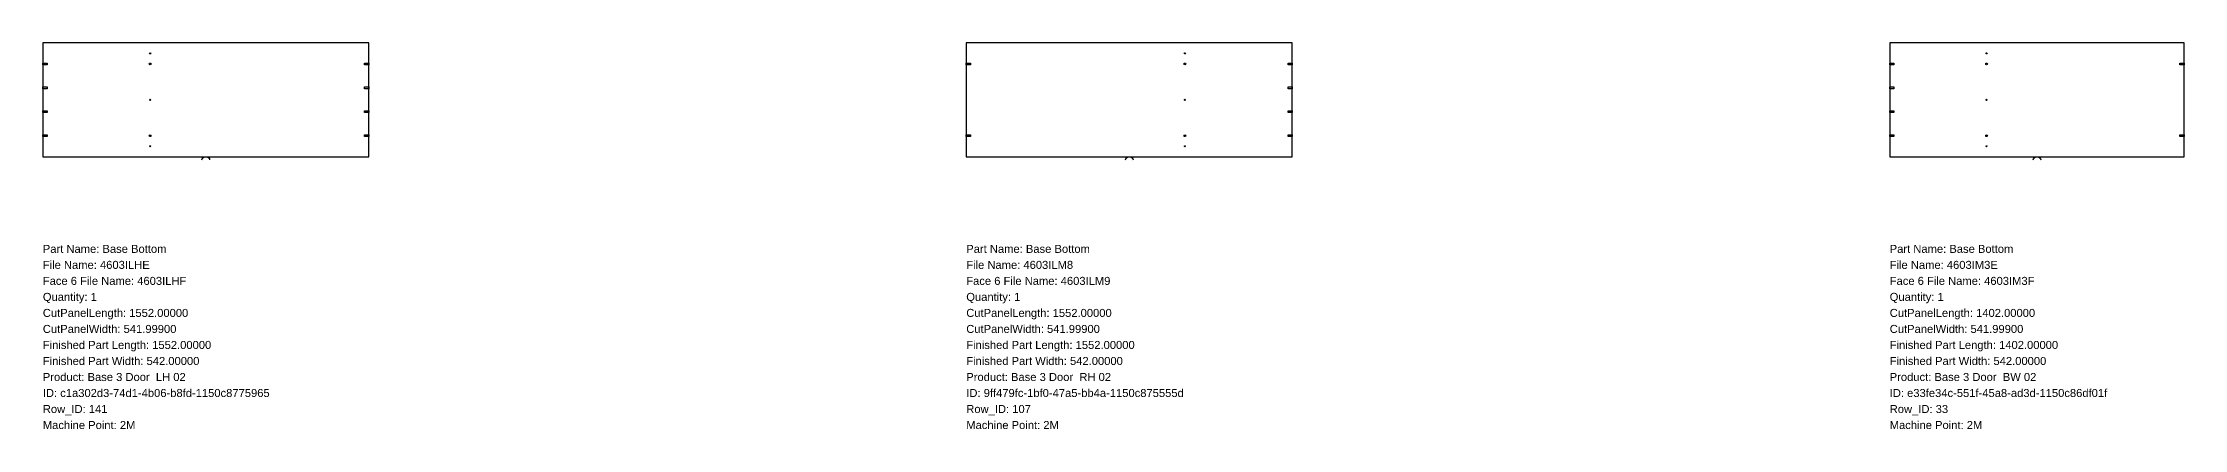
# Model space of a CAD drawing. Header units: inches. Extents: x 0 to 88487, y -1296 to 663.
# Drawn here: x 0 to 10196, y -1296 to 542 of the extents above; entities that cross this region are included whole.
import ezdxf

# ---------------------------------------------------------------- set-up
doc = ezdxf.new("R2010")
doc.units = ezdxf.units.IN
doc.header["$MEASUREMENT"] = 0
for name, color, linetype in [('BORDER_Z19P0RT1001', 7, 'Continuous'), ('HBORE_Z9P5', 4, 'Continuous'), ('NESTTEXT', 1, 'Continuous'), ('VBORE_Z12P0', 3, 'Continuous'), ('VBORE_Z19P0', 1, 'Continuous')]:
    doc.layers.add(name, color=color, linetype=linetype)
doc.styles.get("Standard").update_dxf_attribs({"font": 'arial.ttf'})

msp = doc.modelspace()

# ---------------------------------------------------------------- linework, layer by layer
at = {"layer": 'BORDER_Z19P0RT1001', "color": 2}
for points in [[(757.825, -15, -0.414213562), (772.825, 0), (1552, 0), (1552, 541.999), (0, 541.999), (0, 0), (779.175, 0, -0.414213562), (794.175, -15)], [(5154.625, -15, -0.414213562), (5169.625, 0), (5948.8, 0), (5948.8, 541.999), (4396.8, 541.999), (4396.8, 0), (5175.975, 0, -0.414213562), (5190.975, -15)], [(9476.425, -15, -0.414213562), (9491.425, 0), (10195.6, 0), (10195.6, 541.999), (8793.6, 541.999), (8793.6, 0), (9497.775, 0, -0.414213562), (9512.775, -15)]]:
    msp.add_lwpolyline(points, format="xyb", dxfattribs=at)
at = {"layer": 'HBORE_Z9P5', "color": 4}
for points in [[(0, 445.999), (20, 445.999), (20, 437.999), (0, 437.999), (0, 445.999)], [(1552, 437.999), (1532, 437.999), (1532, 445.999), (1552, 445.999), (1552, 437.999)], [(4396.8, 445.999), (4416.8, 445.999), (4416.8, 437.999), (4396.8, 437.999), (4396.8, 445.999)], [(5948.8, 437.999), (5928.8, 437.999), (5928.8, 445.999), (5948.8, 445.999), (5948.8, 437.999)], [(8793.6, 445.999), (8813.6, 445.999), (8813.6, 437.999), (8793.6, 437.999), (8793.6, 445.999)], [(10195.6, 437.999), (10175.6, 437.999), (10175.6, 445.999), (10195.6, 445.999), (10195.6, 437.999)], [(0, 331.999), (20, 331.999), (20, 323.999), (0, 323.999), (0, 331.999)], [(1552, 323.999), (1532, 323.999), (1532, 331.999), (1552, 331.999), (1552, 323.999)], [(5948.8, 323.999), (5928.8, 323.999), (5928.8, 331.999), (5948.8, 331.999), (5948.8, 323.999)], [(8793.6, 331.999), (8813.6, 331.999), (8813.6, 323.999), (8793.6, 323.999), (8793.6, 331.999)], [(0, 217.999), (20, 217.999), (20, 209.999), (0, 209.999), (0, 217.999)], [(1552, 209.999), (1532, 209.999), (1532, 217.999), (1552, 217.999), (1552, 209.999)], [(5948.8, 209.999), (5928.8, 209.999), (5928.8, 217.999), (5948.8, 217.999), (5948.8, 209.999)], [(8793.6, 217.999), (8813.6, 217.999), (8813.6, 209.999), (8793.6, 209.999), (8793.6, 217.999)], [(0, 103.999), (20, 103.999), (20, 95.999), (0, 95.999), (0, 103.999)], [(1552, 95.999), (1532, 95.999), (1532, 103.999), (1552, 103.999), (1552, 95.999)], [(4396.8, 103.999), (4416.8, 103.999), (4416.8, 95.999), (4396.8, 95.999), (4396.8, 103.999)], [(5948.8, 95.999), (5928.8, 95.999), (5928.8, 103.999), (5948.8, 103.999), (5948.8, 95.999)], [(8793.6, 103.999), (8813.6, 103.999), (8813.6, 95.999), (8793.6, 95.999), (8793.6, 103.999)], [(10195.6, 95.999), (10175.6, 95.999), (10175.6, 103.999), (10195.6, 103.999), (10195.6, 95.999)]]:
    msp.add_lwpolyline(points, close=True, dxfattribs=at)
at = {"layer": 'VBORE_Z12P0', "color": 3}
for centre in [(511, 441.999), (5437.8, 441.999), (9254.6, 441.999), (511, 99.999), (5437.8, 99.999), (9254.6, 99.999)]:
    msp.add_circle(centre, 4, dxfattribs=at)
at = {"layer": 'VBORE_Z19P0', "color": 1}
for centre in [(511, 491.999), (5437.8, 491.999), (9254.6, 491.999), (511, 270.999), (5437.8, 270.999), (9254.6, 270.999), (511, 49.999), (5437.8, 49.999), (9254.6, 49.999)]:
    msp.add_circle(centre, 2.5, dxfattribs=at)

# ---------------------------------------------------------------- texts
at = {"layer": 'NESTTEXT', "color": 1}
for s, p in [('Part Name: Base Bottom', (0, -457.2)), ('File Name: 4603ILHE', (0, -533.4)), ('Part Name: Base Bottom', (4396.8, -457.2)), ('File Name: 4603ILM8', (4396.8, -533.4)), ('Part Name: Base Bottom', (8793.6, -457.2)), ('File Name: 4603IM3E', (8793.6, -533.4)), ('Face 6 File Name: 4603ILHF', (0, -609.6)), ('Face 6 File Name: 4603ILM9', (4396.8, -609.6)), ('Face 6 File Name: 4603IM3F', (8793.6, -609.6)), ('Quantity: 1', (0, -685.8)), ('Quantity: 1', (4396.8, -685.8)), ('Quantity: 1', (8793.6, -685.8)), ('CutPanelLength: 1552.00000', (0, -762)), ('CutPanelWidth: 541.99900', (0, -838.2)), ('CutPanelLength: 1552.00000', (4396.8, -762)), ('CutPanelWidth: 541.99900', (4396.8, -838.2)), ('CutPanelLength: 1402.00000', (8793.6, -762)), ('CutPanelWidth: 541.99900', (8793.6, -838.2)), ('Finished Part Length: 1552.00000', (0, -914.4)), ('Finished Part Length: 1552.00000', (4396.8, -914.4)), ('Finished Part Length: 1402.00000', (8793.6, -914.4)), ('Finished Part Width: 542.00000', (0, -990.6)), ('Finished Part Width: 542.00000', (4396.8, -990.6)), ('Finished Part Width: 542.00000', (8793.6, -990.6)), ('Product: Base 3 Door  LH 02', (0, -1066.8)), ('ID: c1a302d3-74d1-4b06-b8fd-1150c8775965', (0, -1143)), ('Product: Base 3 Door  RH 02', (4396.8, -1066.8)), ('ID: 9ff479fc-1bf0-47a5-bb4a-1150c875555d', (4396.8, -1143)), ('Product: Base 3 Door  BW 02', (8793.6, -1066.8)), ('ID: e33fe34c-551f-45a8-ad3d-1150c86df01f', (8793.6, -1143)), ('Row_ID: 141', (0, -1219.2)), ('Row_ID: 107', (4396.8, -1219.2)), ('Row_ID: 33', (8793.6, -1219.2)), ('Machine Point: 2M', (0, -1295.4)), ('Machine Point: 2M', (4396.8, -1295.4)), ('Machine Point: 2M', (8793.6, -1295.4))]:
    msp.add_text(s, height=38.1, dxfattribs=at).set_placement(p)

doc.saveas('drawing.dxf')
